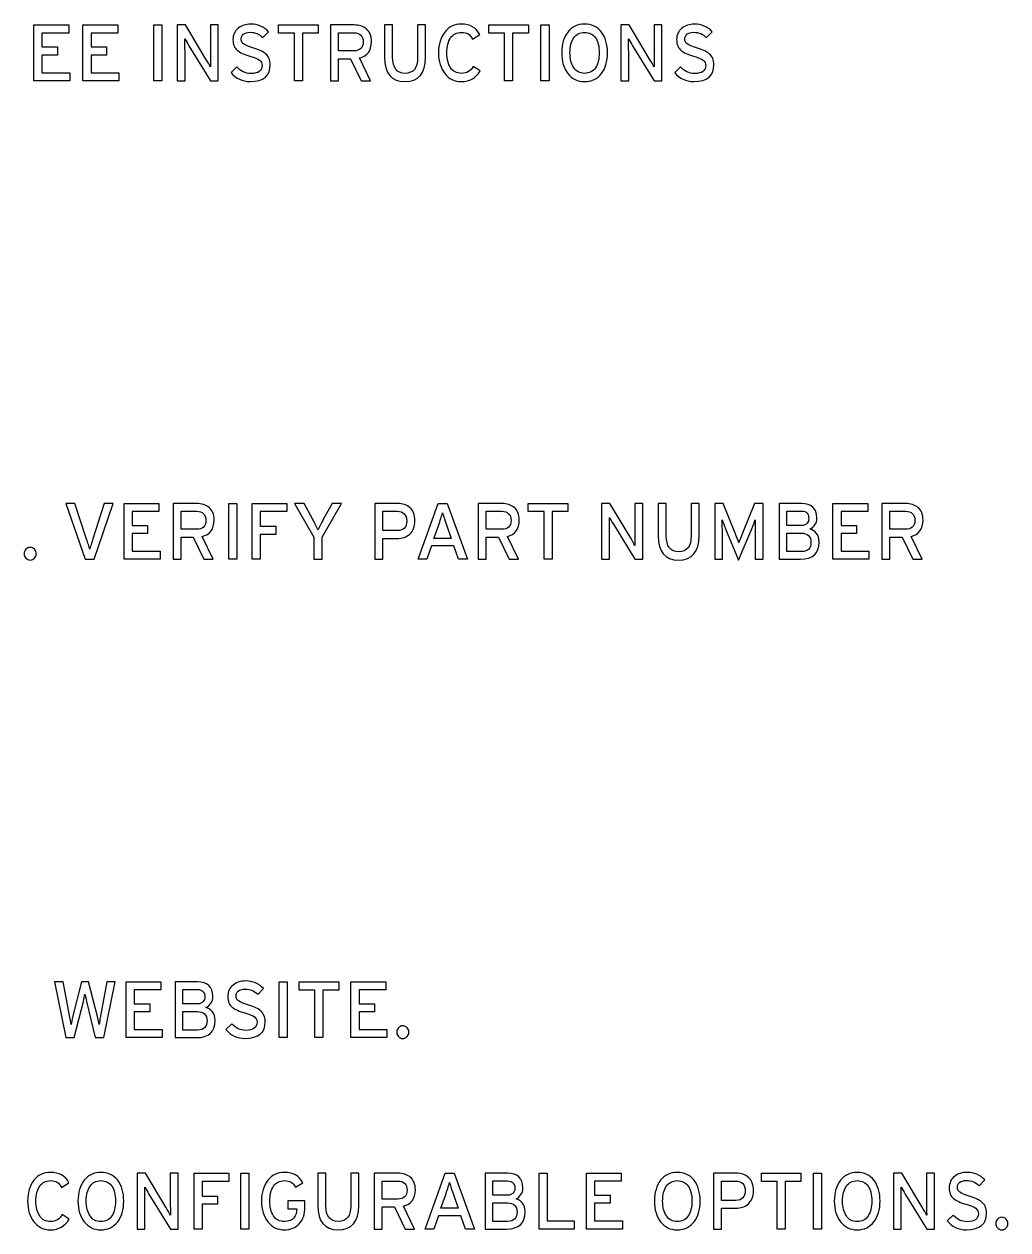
# Model space of a CAD drawing. Extents: x 0.9 to 53.1, y 0.9 to 35.1.
# Drawn here: x 15.91 to 20.54, y 23.73 to 29.4 of the extents above; entities that cross this region are included whole.
import ezdxf

# ---------------------------------------------------------------- set-up
doc = ezdxf.new("R2010")
doc.units = 0
doc.header["$MEASUREMENT"] = 0
doc.layers.add('2.0_____DWG', color=7, linetype='CONTINUOUS')

# ---------------------------------------------------------------- blocks, each defined once
blk = doc.blocks.new('BLK52')
at = {"layer": '2.0_____DWG'}
for points in [[(15.2971, 6.0777), (15.2971, 6.3402), (15.4609, 6.3402), (15.4609, 6.3022), (15.3351, 6.3022), (15.3351, 6.2368), (15.4082, 6.2368), (15.4082, 6.1988), (15.3351, 6.1988), (15.3351, 6.1157), (15.4663, 6.1157), (15.4663, 6.0777)], [(15.5277, 6.0777), (15.5277, 6.3402), (15.6915, 6.3402), (15.6915, 6.3022), (15.5657, 6.3022), (15.5657, 6.2368), (15.6387, 6.2368), (15.6387, 6.1988), (15.5657, 6.1988), (15.5657, 6.1157), (15.6969, 6.1157), (15.6969, 6.0777)], [(15.861, 6.0777), (15.861, 6.3402), (15.8991, 6.3402), (15.8991, 6.0777)], [(16.5599, 6.3015), (16.5599, 6.0777), (16.5219, 6.0777), (16.5219, 6.3015), (16.4478, 6.3015), (16.4478, 6.3402), (16.6341, 6.3402), (16.6341, 6.3015)], [(17.5481, 6.3015), (17.5481, 6.0777), (17.5101, 6.0777), (17.5101, 6.3015), (17.436, 6.3015), (17.436, 6.3402), (17.6224, 6.3402), (17.6224, 6.3015)], [(17.6814, 6.0777), (17.6814, 6.3402), (17.7195, 6.3402), (17.7195, 6.0777)], [(15.721, 3.8276), (15.721, 4.09), (15.8847, 4.09), (15.8847, 4.0521), (15.7589, 4.0521), (15.7589, 3.9866), (15.832, 3.9866), (15.832, 3.9486), (15.7589, 3.9486), (15.7589, 3.8656), (15.8902, 3.8656), (15.8902, 3.8276)], [(16.2133, 3.8276), (16.2133, 4.09), (16.2515, 4.09), (16.2515, 3.8276)], [(16.361, 4.0514), (16.361, 3.9825), (16.4341, 3.9825), (16.4341, 3.9442), (16.361, 3.9442), (16.361, 3.8276), (16.323, 3.8276), (16.323, 4.09), (16.4868, 4.09), (16.4868, 4.0514)], [(17.2936, 3.8276), (17.2716, 3.89), (17.1665, 3.89), (17.1448, 3.8276), (17.1039, 3.8276), (17.1984, 4.09), (17.2401, 4.09), (17.3357, 3.8276)], [(17.7341, 4.0514), (17.7341, 3.8276), (17.6961, 3.8276), (17.6961, 4.0514), (17.622, 4.0514), (17.622, 4.09), (17.8084, 4.09), (17.8084, 4.0514)], [(19.0548, 3.8276), (19.0548, 4.09), (19.2186, 4.09), (19.2186, 4.0521), (19.0928, 4.0521), (19.0928, 3.9866), (19.1659, 3.9866), (19.1659, 3.9486), (19.0928, 3.9486), (19.0928, 3.8656), (19.224, 3.8656), (19.224, 3.8276)], [(15.731, 1.5778), (15.731, 1.8402), (15.8947, 1.8402), (15.8947, 1.8022), (15.7689, 1.8022), (15.7689, 1.7368), (15.842, 1.7368), (15.842, 1.6988), (15.7689, 1.6988), (15.7689, 1.6157), (15.9002, 1.6157), (15.9002, 1.5778)], [(16.4507, 1.5778), (16.4507, 1.8402), (16.4888, 1.8402), (16.4888, 1.5778)], [(16.6565, 1.8016), (16.6565, 1.5778), (16.6185, 1.5778), (16.6185, 1.8016), (16.5444, 1.8016), (16.5444, 1.8402), (16.7308, 1.8402), (16.7308, 1.8016)], [(16.7881, 1.5778), (16.7881, 1.8402), (16.9518, 1.8402), (16.9518, 1.8022), (16.826, 1.8022), (16.826, 1.7368), (16.8991, 1.7368), (16.8991, 1.6988), (16.826, 1.6988), (16.826, 1.6157), (16.9573, 1.6157), (16.9573, 1.5778)], [(16.088, 0.9016), (16.088, 0.8328), (16.1611, 0.8328), (16.1611, 0.7945), (16.088, 0.7945), (16.088, 0.6778), (16.05, 0.6778), (16.05, 0.9403), (16.2138, 0.9403), (16.2138, 0.9016)], [(16.2698, 0.6778), (16.2698, 0.9403), (16.3079, 0.9403), (16.3079, 0.6778)], [(17.3264, 0.6778), (17.3043, 0.7402), (17.1992, 0.7402), (17.1775, 0.6778), (17.1366, 0.6778), (17.2311, 0.9403), (17.2728, 0.9403), (17.3684, 0.6778)], [(17.6724, 0.6778), (17.6724, 0.9403), (17.7104, 0.9403), (17.7104, 0.7161), (17.8372, 0.7161), (17.8372, 0.6778)], [(17.8953, 0.6778), (17.8953, 0.9403), (18.0591, 0.9403), (18.0591, 0.9023), (17.9333, 0.9023), (17.9333, 0.8369), (18.0064, 0.8369), (18.0064, 0.7989), (17.9333, 0.7989), (17.9333, 0.7158), (18.0645, 0.7158), (18.0645, 0.6778)], [(18.83, 0.9016), (18.83, 0.6778), (18.792, 0.6778), (18.792, 0.9016), (18.718, 0.9016), (18.718, 0.9403), (18.9043, 0.9403), (18.9043, 0.9016)], [(18.9633, 0.6778), (18.9633, 0.9403), (19.0014, 0.9403), (19.0014, 0.6778)]]:
    blk.add_lwpolyline(points, close=True, dxfattribs=at)
for points, knots in [([(16.1275, 6.0777), (16.1275, 6.0777), (16.0261, 6.2422), (16.0261, 6.2422), (16.0188, 6.2544), (16.0126, 6.2653), (16.0071, 6.2744), (16.0071, 6.2568), (16.0073, 6.2364), (16.0077, 6.2137), (16.0077, 6.2137), (16.0077, 6.0777), (16.0077, 6.0777), (16.0077, 6.0777), (15.9707, 6.0777), (15.9707, 6.0777), (15.9707, 6.0777), (15.9707, 6.3402), (15.9707, 6.3402), (15.9707, 6.3402), (16.0095, 6.3402), (16.0095, 6.3402), (16.0095, 6.3402), (16.106, 6.1801), (16.106, 6.1801), (16.1146, 6.1656), (16.1216, 6.153), (16.1272, 6.1428), (16.127, 6.1612), (16.1268, 6.1818), (16.1268, 6.2046), (16.1268, 6.2046), (16.1268, 6.3402), (16.1268, 6.3402), (16.1268, 6.3402), (16.1638, 6.3402), (16.1638, 6.3402), (16.1638, 6.3402), (16.1638, 6.0777), (16.1638, 6.0777), (16.1638, 6.0777), (16.1275, 6.0777), (16.1275, 6.0777)], [0, 0, 0, 0, 1, 1, 1, 2, 2, 2, 3, 3, 3, 4, 4, 4, 5, 5, 5, 6, 6, 6, 7, 7, 7, 8, 8, 8, 9, 9, 9, 10, 10, 10, 11, 11, 11, 12, 12, 12, 13, 13, 13, 14, 14, 14, 14]), ([(16.4086, 6.153), (16.4091, 6.1015), (16.3778, 6.075), (16.3144, 6.0737), (16.2766, 6.0744), (16.2464, 6.0886), (16.224, 6.1161), (16.224, 6.1161), (16.2513, 6.1432), (16.2513, 6.1432), (16.2699, 6.1225), (16.292, 6.1123), (16.3174, 6.112), (16.3527, 6.112), (16.3701, 6.1249), (16.3701, 6.1503), (16.3701, 6.1601), (16.3661, 6.1686), (16.3578, 6.1751), (16.3489, 6.1815), (16.334, 6.1879), (16.3127, 6.1941), (16.286, 6.2012), (16.2662, 6.2107), (16.2532, 6.2215), (16.2398, 6.232), (16.2331, 6.2486), (16.2331, 6.2714), (16.2335, 6.2941), (16.2416, 6.3121), (16.2579, 6.3253), (16.2733, 6.3378), (16.2932, 6.3443), (16.3171, 6.3443), (16.3506, 6.3443), (16.3784, 6.3321), (16.4003, 6.3087), (16.4003, 6.3087), (16.3734, 6.2809), (16.3734, 6.2809), (16.3581, 6.2975), (16.3383, 6.3059), (16.314, 6.3059), (16.2993, 6.3056), (16.2884, 6.3026), (16.2818, 6.2965), (16.275, 6.2904), (16.2716, 6.2826), (16.2716, 6.2734), (16.2716, 6.2686), (16.2725, 6.2649), (16.2742, 6.2615), (16.2757, 6.2578), (16.2788, 6.2544), (16.2832, 6.251), (16.2911, 6.2449), (16.3059, 6.2388), (16.3271, 6.2324), (16.3525, 6.2249), (16.3725, 6.2158), (16.3868, 6.2046), (16.401, 6.193), (16.4083, 6.1761), (16.4086, 6.153)], [0, 0, 0, 0, 1, 1, 1, 2, 2, 2, 3, 3, 3, 4, 4, 4, 5, 5, 5, 6, 6, 6, 7, 7, 7, 8, 8, 8, 9, 9, 9, 10, 10, 10, 11, 11, 11, 12, 12, 12, 13, 13, 13, 14, 14, 14, 15, 15, 15, 16, 16, 16, 17, 17, 17, 18, 18, 18, 19, 19, 19, 20, 20, 20, 21, 21, 21, 21]), ([(16.8845, 6.2615), (16.8839, 6.2198), (16.8652, 6.1941), (16.8286, 6.1849), (16.8286, 6.1849), (16.8805, 6.0777), (16.8805, 6.0777), (16.8805, 6.0777), (16.8364, 6.0777), (16.8364, 6.0777), (16.8364, 6.0777), (16.786, 6.1815), (16.786, 6.1815), (16.786, 6.1815), (16.7287, 6.1815), (16.7287, 6.1815), (16.7287, 6.1815), (16.7287, 6.0777), (16.7287, 6.0777), (16.7287, 6.0777), (16.6914, 6.0777), (16.6914, 6.0777), (16.6914, 6.0777), (16.6914, 6.3402), (16.6914, 6.3402), (16.6914, 6.3402), (16.8028, 6.3402), (16.8028, 6.3402), (16.8259, 6.3402), (16.845, 6.3338), (16.8606, 6.3215), (16.8762, 6.3087), (16.8842, 6.2887), (16.8845, 6.2615)], [0, 0, 0, 0, 1, 1, 1, 2, 2, 2, 3, 3, 3, 4, 4, 4, 5, 5, 5, 6, 6, 6, 7, 7, 7, 8, 8, 8, 9, 9, 9, 10, 10, 10, 11, 11, 11, 11]), ([(16.846, 6.2605), (16.8459, 6.2748), (16.842, 6.2853), (16.8343, 6.292), (16.8267, 6.2995), (16.8162, 6.3032), (16.8028, 6.3032), (16.8028, 6.3032), (16.7287, 6.3032), (16.7287, 6.3032), (16.7287, 6.3032), (16.7287, 6.2185), (16.7287, 6.2185), (16.7287, 6.2185), (16.8028, 6.2185), (16.8028, 6.2185), (16.8159, 6.2185), (16.8264, 6.2219), (16.834, 6.229), (16.8418, 6.2358), (16.8459, 6.2463), (16.846, 6.2605)], [0, 0, 0, 0, 1, 1, 1, 2, 2, 2, 3, 3, 3, 4, 4, 4, 5, 5, 5, 6, 6, 6, 7, 7, 7, 7]), ([(17.1392, 6.1873), (17.1385, 6.1123), (17.1061, 6.0744), (17.0415, 6.0737), (16.9781, 6.0747), (16.9462, 6.1127), (16.9461, 6.1879), (16.9461, 6.1879), (16.9461, 6.3402), (16.9461, 6.3402), (16.9461, 6.3402), (16.984, 6.3402), (16.984, 6.3402), (16.984, 6.3402), (16.984, 6.189), (16.984, 6.189), (16.984, 6.1384), (17.0035, 6.113), (17.0422, 6.1127), (17.0817, 6.113), (17.1014, 6.1378), (17.1012, 6.1863), (17.1012, 6.1863), (17.1012, 6.3402), (17.1012, 6.3402), (17.1012, 6.3402), (17.1392, 6.3402), (17.1392, 6.3402), (17.1392, 6.3402), (17.1392, 6.1873), (17.1392, 6.1873)], [0, 0, 0, 0, 1, 1, 1, 2, 2, 2, 3, 3, 3, 4, 4, 4, 5, 5, 5, 6, 6, 6, 7, 7, 7, 8, 8, 8, 9, 9, 9, 10, 10, 10, 10]), ([(17.395, 6.1239), (17.3762, 6.091), (17.347, 6.074), (17.3075, 6.0737), (17.2743, 6.074), (17.2482, 6.0869), (17.2294, 6.1117), (17.21, 6.1361), (17.2002, 6.1686), (17.1999, 6.209), (17.2002, 6.2497), (17.21, 6.2822), (17.2294, 6.307), (17.2482, 6.3314), (17.2741, 6.3439), (17.3075, 6.3443), (17.3484, 6.3443), (17.3772, 6.3277), (17.3938, 6.2954), (17.3938, 6.2954), (17.3601, 6.2737), (17.3601, 6.2737), (17.3538, 6.2842), (17.3469, 6.2924), (17.3391, 6.2978), (17.3308, 6.3026), (17.3203, 6.3053), (17.3074, 6.3053), (17.2852, 6.3049), (17.2684, 6.2965), (17.2568, 6.2798), (17.245, 6.2625), (17.239, 6.2391), (17.239, 6.209), (17.239, 6.1795), (17.245, 6.1561), (17.2568, 6.1391), (17.2684, 6.1215), (17.2852, 6.1127), (17.3074, 6.1127), (17.3328, 6.1127), (17.3514, 6.1235), (17.3633, 6.1456), (17.3633, 6.1456), (17.395, 6.1239), (17.395, 6.1239)], [0, 0, 0, 0, 1, 1, 1, 2, 2, 2, 3, 3, 3, 4, 4, 4, 5, 5, 5, 6, 6, 6, 7, 7, 7, 8, 8, 8, 9, 9, 9, 10, 10, 10, 11, 11, 11, 12, 12, 12, 13, 13, 13, 14, 14, 14, 15, 15, 15, 15]), ([(17.9944, 6.209), (17.9942, 6.1686), (17.9845, 6.1361), (17.9657, 6.1117), (17.9464, 6.0869), (17.9201, 6.074), (17.8865, 6.0737), (17.8533, 6.074), (17.8274, 6.0869), (17.8085, 6.1117), (17.7892, 6.1361), (17.7794, 6.1686), (17.779, 6.209), (17.7794, 6.2497), (17.7892, 6.2822), (17.8085, 6.307), (17.8274, 6.3314), (17.8533, 6.3439), (17.8865, 6.3443), (17.9201, 6.3439), (17.9464, 6.3314), (17.9657, 6.307), (17.9845, 6.2822), (17.9942, 6.2497), (17.9944, 6.209)], [0, 0, 0, 0, 1, 1, 1, 2, 2, 2, 3, 3, 3, 4, 4, 4, 5, 5, 5, 6, 6, 6, 7, 7, 7, 8, 8, 8, 8]), ([(17.9555, 6.209), (17.9555, 6.2391), (17.9498, 6.2625), (17.9382, 6.2798), (17.9265, 6.2965), (17.9092, 6.3049), (17.8865, 6.3053), (17.8643, 6.3049), (17.8474, 6.2965), (17.8357, 6.2798), (17.8238, 6.2625), (17.8179, 6.2391), (17.8179, 6.209), (17.8179, 6.1795), (17.8238, 6.1561), (17.8357, 6.1391), (17.8474, 6.1215), (17.8643, 6.1127), (17.8865, 6.1127), (17.9092, 6.1127), (17.9265, 6.1215), (17.9382, 6.1391), (17.9498, 6.1561), (17.9555, 6.1795), (17.9555, 6.209)], [0, 0, 0, 0, 1, 1, 1, 2, 2, 2, 3, 3, 3, 4, 4, 4, 5, 5, 5, 6, 6, 6, 7, 7, 7, 8, 8, 8, 8]), ([(18.2139, 6.0777), (18.2139, 6.0777), (18.1125, 6.2422), (18.1125, 6.2422), (18.1052, 6.2544), (18.099, 6.2653), (18.0935, 6.2744), (18.0935, 6.2568), (18.0937, 6.2364), (18.094, 6.2137), (18.094, 6.2137), (18.094, 6.0777), (18.094, 6.0777), (18.094, 6.0777), (18.0571, 6.0777), (18.0571, 6.0777), (18.0571, 6.0777), (18.0571, 6.3402), (18.0571, 6.3402), (18.0571, 6.3402), (18.0959, 6.3402), (18.0959, 6.3402), (18.0959, 6.3402), (18.1924, 6.1801), (18.1924, 6.1801), (18.201, 6.1656), (18.208, 6.153), (18.2136, 6.1428), (18.2134, 6.1612), (18.2132, 6.1818), (18.2132, 6.2046), (18.2132, 6.2046), (18.2132, 6.3402), (18.2132, 6.3402), (18.2132, 6.3402), (18.2502, 6.3402), (18.2502, 6.3402), (18.2502, 6.3402), (18.2502, 6.0777), (18.2502, 6.0777), (18.2502, 6.0777), (18.2139, 6.0777), (18.2139, 6.0777)], [0, 0, 0, 0, 1, 1, 1, 2, 2, 2, 3, 3, 3, 4, 4, 4, 5, 5, 5, 6, 6, 6, 7, 7, 7, 8, 8, 8, 9, 9, 9, 10, 10, 10, 11, 11, 11, 12, 12, 12, 13, 13, 13, 14, 14, 14, 14]), ([(18.495, 6.153), (18.4955, 6.1015), (18.4642, 6.075), (18.4007, 6.0737), (18.3629, 6.0744), (18.3328, 6.0886), (18.3104, 6.1161), (18.3104, 6.1161), (18.3377, 6.1432), (18.3377, 6.1432), (18.3563, 6.1225), (18.3784, 6.1123), (18.4038, 6.112), (18.4391, 6.112), (18.4565, 6.1249), (18.4565, 6.1503), (18.4565, 6.1601), (18.4525, 6.1686), (18.4441, 6.1751), (18.4353, 6.1815), (18.4204, 6.1879), (18.399, 6.1941), (18.3724, 6.2012), (18.3526, 6.2107), (18.3395, 6.2215), (18.3261, 6.232), (18.3195, 6.2486), (18.3195, 6.2714), (18.3199, 6.2941), (18.328, 6.3121), (18.3443, 6.3253), (18.3597, 6.3378), (18.3796, 6.3443), (18.4035, 6.3443), (18.437, 6.3443), (18.4648, 6.3321), (18.4867, 6.3087), (18.4867, 6.3087), (18.4597, 6.2809), (18.4597, 6.2809), (18.4445, 6.2975), (18.4246, 6.3059), (18.4004, 6.3059), (18.3857, 6.3056), (18.3748, 6.3026), (18.3682, 6.2965), (18.3614, 6.2904), (18.358, 6.2826), (18.358, 6.2734), (18.358, 6.2686), (18.3589, 6.2649), (18.3606, 6.2615), (18.3621, 6.2578), (18.3651, 6.2544), (18.3695, 6.251), (18.3775, 6.2449), (18.3923, 6.2388), (18.4135, 6.2324), (18.4389, 6.2249), (18.4589, 6.2158), (18.4731, 6.2046), (18.4874, 6.193), (18.4947, 6.1761), (18.495, 6.153)], [0, 0, 0, 0, 1, 1, 1, 2, 2, 2, 3, 3, 3, 4, 4, 4, 5, 5, 5, 6, 6, 6, 7, 7, 7, 8, 8, 8, 9, 9, 9, 10, 10, 10, 11, 11, 11, 12, 12, 12, 13, 13, 13, 14, 14, 14, 15, 15, 15, 16, 16, 16, 17, 17, 17, 18, 18, 18, 19, 19, 19, 20, 20, 20, 21, 21, 21, 21]), ([(15.5802, 3.8276), (15.5802, 3.8276), (15.5387, 3.8276), (15.5387, 3.8276), (15.5387, 3.8276), (15.4475, 4.09), (15.4475, 4.09), (15.4475, 4.09), (15.4902, 4.09), (15.4902, 4.09), (15.4902, 4.09), (15.545, 3.9225), (15.545, 3.9225), (15.5477, 3.9147), (15.5506, 3.9062), (15.5536, 3.8968), (15.5563, 3.8873), (15.5584, 3.8798), (15.5597, 3.8747), (15.5609, 3.8798), (15.5631, 3.8873), (15.5663, 3.8968), (15.5691, 3.9062), (15.5718, 3.9151), (15.5741, 3.9232), (15.5741, 3.9232), (15.6282, 4.09), (15.6282, 4.09), (15.6282, 4.09), (15.6703, 4.09), (15.6703, 4.09), (15.6703, 4.09), (15.5802, 3.8276), (15.5802, 3.8276)], [0, 0, 0, 0, 1, 1, 1, 2, 2, 2, 3, 3, 3, 4, 4, 4, 5, 5, 5, 6, 6, 6, 7, 7, 7, 8, 8, 8, 9, 9, 9, 10, 10, 10, 11, 11, 11, 11]), ([(16.1446, 4.0114), (16.144, 3.9697), (16.1253, 3.9439), (16.0887, 3.9347), (16.0887, 3.9347), (16.1406, 3.8276), (16.1406, 3.8276), (16.1406, 3.8276), (16.0965, 3.8276), (16.0965, 3.8276), (16.0965, 3.8276), (16.0461, 3.9313), (16.0461, 3.9313), (16.0461, 3.9313), (15.9888, 3.9313), (15.9888, 3.9313), (15.9888, 3.9313), (15.9888, 3.8276), (15.9888, 3.8276), (15.9888, 3.8276), (15.9515, 3.8276), (15.9515, 3.8276), (15.9515, 3.8276), (15.9515, 4.09), (15.9515, 4.09), (15.9515, 4.09), (16.0629, 4.09), (16.0629, 4.09), (16.086, 4.09), (16.1051, 4.0836), (16.1207, 4.0714), (16.1363, 4.0585), (16.1443, 4.0385), (16.1446, 4.0114)], [0, 0, 0, 0, 1, 1, 1, 2, 2, 2, 3, 3, 3, 4, 4, 4, 5, 5, 5, 6, 6, 6, 7, 7, 7, 8, 8, 8, 9, 9, 9, 10, 10, 10, 11, 11, 11, 11]), ([(16.6523, 3.9313), (16.6523, 3.9313), (16.6523, 3.8276), (16.6523, 3.8276), (16.6523, 3.8276), (16.6141, 3.8276), (16.6141, 3.8276), (16.6141, 3.8276), (16.6141, 3.9313), (16.6141, 3.9313), (16.6141, 3.9313), (16.5231, 4.09), (16.5231, 4.09), (16.5231, 4.09), (16.5677, 4.09), (16.5677, 4.09), (16.5677, 4.09), (16.6073, 4.0175), (16.6073, 4.0175), (16.6182, 3.9971), (16.6268, 3.9798), (16.6334, 3.9656), (16.6397, 3.9792), (16.6485, 3.9964), (16.6595, 4.0171), (16.6595, 4.0171), (16.6994, 4.09), (16.6994, 4.09), (16.6994, 4.09), (16.7435, 4.09), (16.7435, 4.09), (16.7435, 4.09), (16.6523, 3.9313), (16.6523, 3.9313)], [0, 0, 0, 0, 1, 1, 1, 2, 2, 2, 3, 3, 3, 4, 4, 4, 5, 5, 5, 6, 6, 6, 7, 7, 7, 8, 8, 8, 9, 9, 9, 10, 10, 10, 11, 11, 11, 11]), ([(17.089, 4.008), (17.0887, 3.9808), (17.0809, 3.9605), (17.0653, 3.9463), (17.0502, 3.9324), (17.0298, 3.9252), (17.0047, 3.9252), (17.0047, 3.9252), (16.9383, 3.9252), (16.9383, 3.9252), (16.9383, 3.9252), (16.9383, 3.8276), (16.9383, 3.8276), (16.9383, 3.8276), (16.901, 3.8276), (16.901, 3.8276), (16.901, 3.8276), (16.901, 4.09), (16.901, 4.09), (16.901, 4.09), (17.0073, 4.09), (17.0073, 4.09), (17.0312, 4.09), (17.0507, 4.0833), (17.0658, 4.0697), (17.0809, 4.0561), (17.0887, 4.0354), (17.089, 4.008)], [0, 0, 0, 0, 1, 1, 1, 2, 2, 2, 3, 3, 3, 4, 4, 4, 5, 5, 5, 6, 6, 6, 7, 7, 7, 8, 8, 8, 9, 9, 9, 9]), ([(17.5797, 4.0114), (17.579, 3.9697), (17.5603, 3.9439), (17.5237, 3.9347), (17.5237, 3.9347), (17.5756, 3.8276), (17.5756, 3.8276), (17.5756, 3.8276), (17.5315, 3.8276), (17.5315, 3.8276), (17.5315, 3.8276), (17.4811, 3.9313), (17.4811, 3.9313), (17.4811, 3.9313), (17.4238, 3.9313), (17.4238, 3.9313), (17.4238, 3.9313), (17.4238, 3.8276), (17.4238, 3.8276), (17.4238, 3.8276), (17.3865, 3.8276), (17.3865, 3.8276), (17.3865, 3.8276), (17.3865, 4.09), (17.3865, 4.09), (17.3865, 4.09), (17.4979, 4.09), (17.4979, 4.09), (17.521, 4.09), (17.5401, 4.0836), (17.5557, 4.0714), (17.5713, 4.0585), (17.5793, 4.0385), (17.5797, 4.0114)], [0, 0, 0, 0, 1, 1, 1, 2, 2, 2, 3, 3, 3, 4, 4, 4, 5, 5, 5, 6, 6, 6, 7, 7, 7, 8, 8, 8, 9, 9, 9, 10, 10, 10, 11, 11, 11, 11]), ([(18.1237, 3.8276), (18.1237, 3.8276), (18.0223, 3.992), (18.0223, 3.992), (18.015, 4.0042), (18.0088, 4.0151), (18.0033, 4.0243), (18.0033, 4.0066), (18.0035, 3.9863), (18.0038, 3.9636), (18.0038, 3.9636), (18.0038, 3.8276), (18.0038, 3.8276), (18.0038, 3.8276), (17.9669, 3.8276), (17.9669, 3.8276), (17.9669, 3.8276), (17.9669, 4.09), (17.9669, 4.09), (17.9669, 4.09), (18.0057, 4.09), (18.0057, 4.09), (18.0057, 4.09), (18.1022, 3.93), (18.1022, 3.93), (18.1108, 3.9154), (18.1178, 3.9029), (18.1234, 3.8927), (18.1232, 3.911), (18.123, 3.9317), (18.123, 3.9544), (18.123, 3.9544), (18.123, 4.09), (18.123, 4.09), (18.123, 4.09), (18.16, 4.09), (18.16, 4.09), (18.16, 4.09), (18.16, 3.8276), (18.16, 3.8276), (18.16, 3.8276), (18.1237, 3.8276), (18.1237, 3.8276)], [0, 0, 0, 0, 1, 1, 1, 2, 2, 2, 3, 3, 3, 4, 4, 4, 5, 5, 5, 6, 6, 6, 7, 7, 7, 8, 8, 8, 9, 9, 9, 10, 10, 10, 11, 11, 11, 12, 12, 12, 13, 13, 13, 14, 14, 14, 14]), ([(18.4258, 3.9371), (18.4252, 3.8622), (18.3928, 3.8242), (18.3282, 3.8235), (18.2648, 3.8245), (18.2329, 3.8625), (18.2327, 3.9378), (18.2327, 3.9378), (18.2327, 4.09), (18.2327, 4.09), (18.2327, 4.09), (18.2707, 4.09), (18.2707, 4.09), (18.2707, 4.09), (18.2707, 3.9388), (18.2707, 3.9388), (18.2707, 3.8883), (18.2902, 3.8628), (18.3289, 3.8625), (18.3684, 3.8628), (18.388, 3.8876), (18.3879, 3.9361), (18.3879, 3.9361), (18.3879, 4.09), (18.3879, 4.09), (18.3879, 4.09), (18.4258, 4.09), (18.4258, 4.09), (18.4258, 4.09), (18.4258, 3.9371), (18.4258, 3.9371)], [0, 0, 0, 0, 1, 1, 1, 2, 2, 2, 3, 3, 3, 4, 4, 4, 5, 5, 5, 6, 6, 6, 7, 7, 7, 8, 8, 8, 9, 9, 9, 10, 10, 10, 10]), ([(18.6885, 3.8276), (18.6885, 3.8276), (18.6885, 3.9663), (18.6885, 3.9663), (18.6885, 3.9856), (18.6888, 4.0012), (18.6893, 4.0124), (18.6854, 4.0025), (18.68, 3.9886), (18.6729, 3.971), (18.6729, 3.971), (18.6111, 3.8235), (18.6111, 3.8235), (18.6111, 3.8235), (18.5501, 3.971), (18.5501, 3.971), (18.5432, 3.9886), (18.5377, 4.0025), (18.5338, 4.0124), (18.5343, 4.0012), (18.5345, 3.9856), (18.5345, 3.9663), (18.5345, 3.9663), (18.5345, 3.8276), (18.5345, 3.8276), (18.5345, 3.8276), (18.4987, 3.8276), (18.4987, 3.8276), (18.4987, 3.8276), (18.4987, 4.09), (18.4987, 4.09), (18.4987, 4.09), (18.5381, 4.09), (18.5381, 4.09), (18.5381, 4.09), (18.5949, 3.95), (18.5949, 3.95), (18.6022, 3.933), (18.6079, 3.9181), (18.6123, 3.9052), (18.6166, 3.9178), (18.6223, 3.9327), (18.6295, 3.95), (18.6295, 3.95), (18.6852, 4.09), (18.6852, 4.09), (18.6852, 4.09), (18.7259, 4.09), (18.7259, 4.09), (18.7259, 4.09), (18.7259, 3.8276), (18.7259, 3.8276), (18.7259, 3.8276), (18.6885, 3.8276), (18.6885, 3.8276)], [0, 0, 0, 0, 1, 1, 1, 2, 2, 2, 3, 3, 3, 4, 4, 4, 5, 5, 5, 6, 6, 6, 7, 7, 7, 8, 8, 8, 9, 9, 9, 10, 10, 10, 11, 11, 11, 12, 12, 12, 13, 13, 13, 14, 14, 14, 15, 15, 15, 16, 16, 16, 17, 17, 17, 18, 18, 18, 18]), ([(18.9896, 3.9079), (18.9889, 3.8544), (18.9599, 3.8276), (18.9026, 3.8276), (18.9026, 3.8276), (18.8017, 3.8276), (18.8017, 3.8276), (18.8017, 3.8276), (18.8017, 4.09), (18.8017, 4.09), (18.8017, 4.09), (18.9061, 4.09), (18.9061, 4.09), (18.9536, 4.0897), (18.9779, 4.067), (18.9791, 4.0219), (18.9791, 4.0087), (18.976, 3.9978), (18.9701, 3.9893), (18.9641, 3.9805), (18.9563, 3.9741), (18.9467, 3.9693), (18.9573, 3.9669), (18.9672, 3.9605), (18.976, 3.9507), (18.9848, 3.9405), (18.9892, 3.9263), (18.9896, 3.9079)], [0, 0, 0, 0, 1, 1, 1, 2, 2, 2, 3, 3, 3, 4, 4, 4, 5, 5, 5, 6, 6, 6, 7, 7, 7, 8, 8, 8, 9, 9, 9, 9]), ([(19.4784, 4.0114), (19.4777, 3.9697), (19.459, 3.9439), (19.4224, 3.9347), (19.4224, 3.9347), (19.4743, 3.8276), (19.4743, 3.8276), (19.4743, 3.8276), (19.4302, 3.8276), (19.4302, 3.8276), (19.4302, 3.8276), (19.3798, 3.9313), (19.3798, 3.9313), (19.3798, 3.9313), (19.3225, 3.9313), (19.3225, 3.9313), (19.3225, 3.9313), (19.3225, 3.8276), (19.3225, 3.8276), (19.3225, 3.8276), (19.2852, 3.8276), (19.2852, 3.8276), (19.2852, 3.8276), (19.2852, 4.09), (19.2852, 4.09), (19.2852, 4.09), (19.3966, 4.09), (19.3966, 4.09), (19.4197, 4.09), (19.4388, 4.0836), (19.4544, 4.0714), (19.47, 4.0585), (19.478, 4.0385), (19.4784, 4.0114)], [0, 0, 0, 0, 1, 1, 1, 2, 2, 2, 3, 3, 3, 4, 4, 4, 5, 5, 5, 6, 6, 6, 7, 7, 7, 8, 8, 8, 9, 9, 9, 10, 10, 10, 11, 11, 11, 11]), ([(16.1062, 4.0103), (16.106, 4.0246), (16.1021, 4.0351), (16.0945, 4.0419), (16.0868, 4.0493), (16.0763, 4.0531), (16.0629, 4.0531), (16.0629, 4.0531), (15.9888, 4.0531), (15.9888, 4.0531), (15.9888, 4.0531), (15.9888, 3.9683), (15.9888, 3.9683), (15.9888, 3.9683), (16.0629, 3.9683), (16.0629, 3.9683), (16.076, 3.9683), (16.0865, 3.9717), (16.0941, 3.9788), (16.1019, 3.9856), (16.106, 3.9961), (16.1062, 4.0103)], [0, 0, 0, 0, 1, 1, 1, 2, 2, 2, 3, 3, 3, 4, 4, 4, 5, 5, 5, 6, 6, 6, 7, 7, 7, 7]), ([(17.0502, 4.008), (17.0495, 4.0378), (17.0349, 4.0527), (17.0064, 4.0531), (17.0064, 4.0531), (16.9383, 4.0531), (16.9383, 4.0531), (16.9383, 4.0531), (16.9383, 3.9622), (16.9383, 3.9622), (16.9383, 3.9622), (17.0064, 3.9622), (17.0064, 3.9622), (17.0356, 3.9629), (17.0502, 3.9781), (17.0502, 4.008)], [0, 0, 0, 0, 1, 1, 1, 2, 2, 2, 3, 3, 3, 4, 4, 4, 5, 5, 5, 5]), ([(17.2384, 3.9853), (17.2302, 4.0093), (17.2236, 4.0297), (17.2187, 4.046), (17.2141, 4.03), (17.2077, 4.0097), (17.1994, 3.9849), (17.1994, 3.9849), (17.1785, 3.9249), (17.1785, 3.9249), (17.1785, 3.9249), (17.2596, 3.9249), (17.2596, 3.9249), (17.2596, 3.9249), (17.2384, 3.9853), (17.2384, 3.9853)], [0, 0, 0, 0, 1, 1, 1, 2, 2, 2, 3, 3, 3, 4, 4, 4, 5, 5, 5, 5]), ([(17.5412, 4.0103), (17.541, 4.0246), (17.5371, 4.0351), (17.5295, 4.0419), (17.5218, 4.0493), (17.5113, 4.0531), (17.4979, 4.0531), (17.4979, 4.0531), (17.4238, 4.0531), (17.4238, 4.0531), (17.4238, 4.0531), (17.4238, 3.9683), (17.4238, 3.9683), (17.4238, 3.9683), (17.4979, 3.9683), (17.4979, 3.9683), (17.511, 3.9683), (17.5215, 3.9717), (17.5291, 3.9788), (17.5369, 3.9856), (17.541, 3.9961), (17.5412, 4.0103)], [0, 0, 0, 0, 1, 1, 1, 2, 2, 2, 3, 3, 3, 4, 4, 4, 5, 5, 5, 6, 6, 6, 7, 7, 7, 7]), ([(18.9409, 4.0195), (18.9409, 4.0297), (18.9384, 4.0378), (18.9334, 4.0443), (18.9275, 4.0507), (18.9184, 4.0538), (18.9056, 4.0541), (18.9056, 4.0541), (18.8375, 4.0541), (18.8375, 4.0541), (18.8375, 4.0541), (18.8375, 3.9863), (18.8375, 3.9863), (18.8375, 3.9863), (18.9056, 3.9863), (18.9056, 3.9863), (18.9123, 3.9863), (18.9177, 3.9873), (18.9221, 3.9893), (18.9263, 3.9914), (18.9301, 3.9937), (18.9329, 3.9968), (18.9384, 4.0029), (18.9409, 4.0107), (18.9409, 4.0195)], [0, 0, 0, 0, 1, 1, 1, 2, 2, 2, 3, 3, 3, 4, 4, 4, 5, 5, 5, 6, 6, 6, 7, 7, 7, 8, 8, 8, 8]), ([(19.4399, 4.0103), (19.4397, 4.0246), (19.4358, 4.0351), (19.4282, 4.0419), (19.4205, 4.0493), (19.41, 4.0531), (19.3966, 4.0531), (19.3966, 4.0531), (19.3225, 4.0531), (19.3225, 4.0531), (19.3225, 4.0531), (19.3225, 3.9683), (19.3225, 3.9683), (19.3225, 3.9683), (19.3966, 3.9683), (19.3966, 3.9683), (19.4097, 3.9683), (19.4202, 3.9717), (19.4278, 3.9788), (19.4356, 3.9856), (19.4397, 3.9961), (19.4399, 4.0103)], [0, 0, 0, 0, 1, 1, 1, 2, 2, 2, 3, 3, 3, 4, 4, 4, 5, 5, 5, 6, 6, 6, 7, 7, 7, 7]), ([(18.9514, 3.9069), (18.9509, 3.9358), (18.936, 3.95), (18.9065, 3.9507), (18.9065, 3.9507), (18.8375, 3.9507), (18.8375, 3.9507), (18.8375, 3.9507), (18.8375, 3.8635), (18.8375, 3.8635), (18.8375, 3.8635), (18.9053, 3.8635), (18.9053, 3.8635), (18.9223, 3.8635), (18.9343, 3.8676), (18.9412, 3.8757), (18.948, 3.8835), (18.9514, 3.894), (18.9514, 3.9069)], [0, 0, 0, 0, 1, 1, 1, 2, 2, 2, 3, 3, 3, 4, 4, 4, 5, 5, 5, 6, 6, 6, 6]), ([(15.3081, 3.853), (15.3078, 3.8449), (15.3051, 3.8381), (15.2998, 3.8327), (15.2946, 3.8269), (15.2878, 3.8239), (15.2795, 3.8235), (15.2715, 3.8239), (15.2649, 3.8269), (15.2596, 3.8327), (15.2539, 3.8381), (15.251, 3.8449), (15.251, 3.853), (15.251, 3.8615), (15.2539, 3.8686), (15.2596, 3.8744), (15.2649, 3.8798), (15.2715, 3.8829), (15.2795, 3.8832), (15.2878, 3.8829), (15.2946, 3.8798), (15.2998, 3.8744), (15.3051, 3.8686), (15.3078, 3.8615), (15.3081, 3.853)], [0, 0, 0, 0, 1, 1, 1, 2, 2, 2, 3, 3, 3, 4, 4, 4, 5, 5, 5, 6, 6, 6, 7, 7, 7, 8, 8, 8, 8]), ([(15.6253, 1.5778), (15.6253, 1.5778), (15.5855, 1.5778), (15.5855, 1.5778), (15.5855, 1.5778), (15.5448, 1.7473), (15.5448, 1.7473), (15.5418, 1.7602), (15.5392, 1.7717), (15.5372, 1.7822), (15.5351, 1.7717), (15.5326, 1.7602), (15.5297, 1.7473), (15.5297, 1.7473), (15.4868, 1.5778), (15.4868, 1.5778), (15.4868, 1.5778), (15.4478, 1.5778), (15.4478, 1.5778), (15.4478, 1.5778), (15.3944, 1.8402), (15.3944, 1.8402), (15.3944, 1.8402), (15.4341, 1.8402), (15.4341, 1.8402), (15.4341, 1.8402), (15.4656, 1.6744), (15.4656, 1.6744), (15.4678, 1.6632), (15.4697, 1.6517), (15.4716, 1.6398), (15.4738, 1.6517), (15.4761, 1.6629), (15.4787, 1.6741), (15.4787, 1.6741), (15.5207, 1.8402), (15.5207, 1.8402), (15.5207, 1.8402), (15.5545, 1.8402), (15.5545, 1.8402), (15.5545, 1.8402), (15.597, 1.6703), (15.597, 1.6703), (15.5994, 1.6612), (15.6016, 1.651), (15.6035, 1.6398), (15.6058, 1.6517), (15.6075, 1.6622), (15.6089, 1.6707), (15.6089, 1.6707), (15.6406, 1.8402), (15.6406, 1.8402), (15.6406, 1.8402), (15.6789, 1.8402), (15.6789, 1.8402), (15.6789, 1.8402), (15.6253, 1.5778), (15.6253, 1.5778)], [0, 0, 0, 0, 1, 1, 1, 2, 2, 2, 3, 3, 3, 4, 4, 4, 5, 5, 5, 6, 6, 6, 7, 7, 7, 8, 8, 8, 9, 9, 9, 10, 10, 10, 11, 11, 11, 12, 12, 12, 13, 13, 13, 14, 14, 14, 15, 15, 15, 16, 16, 16, 17, 17, 17, 18, 18, 18, 19, 19, 19, 19]), ([(16.1492, 1.6581), (16.1485, 1.6045), (16.1196, 1.5778), (16.0622, 1.5778), (16.0622, 1.5778), (15.9614, 1.5778), (15.9614, 1.5778), (15.9614, 1.5778), (15.9614, 1.8402), (15.9614, 1.8402), (15.9614, 1.8402), (16.0658, 1.8402), (16.0658, 1.8402), (16.1133, 1.8399), (16.1375, 1.8172), (16.1387, 1.7721), (16.1387, 1.7588), (16.1357, 1.748), (16.1297, 1.7395), (16.1238, 1.7307), (16.116, 1.7242), (16.1063, 1.7195), (16.117, 1.7171), (16.1268, 1.7107), (16.1357, 1.7008), (16.1445, 1.6907), (16.1489, 1.6764), (16.1492, 1.6581)], [0, 0, 0, 0, 1, 1, 1, 2, 2, 2, 3, 3, 3, 4, 4, 4, 5, 5, 5, 6, 6, 6, 7, 7, 7, 8, 8, 8, 9, 9, 9, 9]), ([(16.3847, 1.653), (16.3852, 1.6015), (16.3539, 1.575), (16.2905, 1.5737), (16.2526, 1.5744), (16.2225, 1.5886), (16.2001, 1.6161), (16.2001, 1.6161), (16.2274, 1.6432), (16.2274, 1.6432), (16.246, 1.6225), (16.2681, 1.6123), (16.2935, 1.612), (16.3288, 1.612), (16.3462, 1.6249), (16.3462, 1.6503), (16.3462, 1.6602), (16.3422, 1.6686), (16.3339, 1.6751), (16.325, 1.6815), (16.3101, 1.688), (16.2888, 1.6941), (16.2621, 1.7012), (16.2423, 1.7107), (16.2292, 1.7215), (16.2159, 1.732), (16.2092, 1.7487), (16.2092, 1.7714), (16.2096, 1.7941), (16.2177, 1.8121), (16.234, 1.8253), (16.2494, 1.8378), (16.2693, 1.8443), (16.2932, 1.8443), (16.3267, 1.8443), (16.3545, 1.8321), (16.3764, 1.8087), (16.3764, 1.8087), (16.3495, 1.7809), (16.3495, 1.7809), (16.3342, 1.7975), (16.3144, 1.806), (16.2901, 1.806), (16.2754, 1.8056), (16.2645, 1.8026), (16.2579, 1.7965), (16.2511, 1.7904), (16.2477, 1.7826), (16.2477, 1.7734), (16.2477, 1.7687), (16.2486, 1.7649), (16.2503, 1.7615), (16.2518, 1.7578), (16.2548, 1.7544), (16.2593, 1.751), (16.2672, 1.7449), (16.282, 1.7388), (16.3032, 1.7324), (16.3286, 1.7249), (16.3486, 1.7158), (16.3628, 1.7046), (16.3771, 1.693), (16.3844, 1.6761), (16.3847, 1.653)], [0, 0, 0, 0, 1, 1, 1, 2, 2, 2, 3, 3, 3, 4, 4, 4, 5, 5, 5, 6, 6, 6, 7, 7, 7, 8, 8, 8, 9, 9, 9, 10, 10, 10, 11, 11, 11, 12, 12, 12, 13, 13, 13, 14, 14, 14, 15, 15, 15, 16, 16, 16, 17, 17, 17, 18, 18, 18, 19, 19, 19, 20, 20, 20, 21, 21, 21, 21]), ([(16.1006, 1.7697), (16.1006, 1.7799), (16.098, 1.788), (16.0931, 1.7944), (16.0872, 1.8009), (16.078, 1.8039), (16.0653, 1.8043), (16.0653, 1.8043), (15.9971, 1.8043), (15.9971, 1.8043), (15.9971, 1.8043), (15.9971, 1.7365), (15.9971, 1.7365), (15.9971, 1.7365), (16.0653, 1.7365), (16.0653, 1.7365), (16.0719, 1.7365), (16.0773, 1.7375), (16.0817, 1.7395), (16.086, 1.7415), (16.0897, 1.7439), (16.0926, 1.747), (16.098, 1.7531), (16.1006, 1.7609), (16.1006, 1.7697)], [0, 0, 0, 0, 1, 1, 1, 2, 2, 2, 3, 3, 3, 4, 4, 4, 5, 5, 5, 6, 6, 6, 7, 7, 7, 8, 8, 8, 8]), ([(16.1111, 1.6571), (16.1106, 1.6859), (16.0956, 1.7002), (16.0661, 1.7008), (16.0661, 1.7008), (15.9971, 1.7008), (15.9971, 1.7008), (15.9971, 1.7008), (15.9971, 1.6137), (15.9971, 1.6137), (15.9971, 1.6137), (16.065, 1.6137), (16.065, 1.6137), (16.0819, 1.6137), (16.094, 1.6178), (16.1009, 1.6259), (16.1077, 1.6337), (16.1111, 1.6442), (16.1111, 1.6571)], [0, 0, 0, 0, 1, 1, 1, 2, 2, 2, 3, 3, 3, 4, 4, 4, 5, 5, 5, 6, 6, 6, 6]), ([(17.0602, 1.6032), (17.0598, 1.5951), (17.0571, 1.5883), (17.0519, 1.5828), (17.0466, 1.5771), (17.0398, 1.574), (17.0315, 1.5737), (17.0236, 1.574), (17.0169, 1.5771), (17.0117, 1.5828), (17.0059, 1.5883), (17.003, 1.5951), (17.003, 1.6032), (17.003, 1.6117), (17.0059, 1.6188), (17.0117, 1.6246), (17.0169, 1.63), (17.0236, 1.633), (17.0315, 1.6334), (17.0398, 1.633), (17.0466, 1.63), (17.0519, 1.6246), (17.0571, 1.6188), (17.0598, 1.6117), (17.0602, 1.6032)], [0, 0, 0, 0, 1, 1, 1, 2, 2, 2, 3, 3, 3, 4, 4, 4, 5, 5, 5, 6, 6, 6, 7, 7, 7, 8, 8, 8, 8]), ([(15.4624, 0.7239), (15.4436, 0.6911), (15.4144, 0.6741), (15.3749, 0.6738), (15.3417, 0.6741), (15.3156, 0.687), (15.2968, 0.7117), (15.2774, 0.7362), (15.2676, 0.7687), (15.2673, 0.8091), (15.2676, 0.8497), (15.2774, 0.8823), (15.2968, 0.9071), (15.3156, 0.9315), (15.3415, 0.944), (15.3749, 0.9443), (15.4158, 0.9443), (15.4446, 0.9277), (15.4612, 0.8955), (15.4612, 0.8955), (15.4275, 0.8738), (15.4275, 0.8738), (15.4212, 0.8843), (15.4143, 0.8925), (15.4065, 0.8979), (15.3982, 0.9026), (15.3876, 0.9054), (15.3748, 0.9054), (15.3525, 0.905), (15.3358, 0.8965), (15.3242, 0.8799), (15.3124, 0.8626), (15.3064, 0.8392), (15.3064, 0.8091), (15.3064, 0.7796), (15.3124, 0.7562), (15.3242, 0.7392), (15.3358, 0.7216), (15.3525, 0.7128), (15.3748, 0.7128), (15.4002, 0.7128), (15.4188, 0.7236), (15.4307, 0.7456), (15.4307, 0.7456), (15.4624, 0.7239), (15.4624, 0.7239)], [0, 0, 0, 0, 1, 1, 1, 2, 2, 2, 3, 3, 3, 4, 4, 4, 5, 5, 5, 6, 6, 6, 7, 7, 7, 8, 8, 8, 9, 9, 9, 10, 10, 10, 11, 11, 11, 12, 12, 12, 13, 13, 13, 14, 14, 14, 15, 15, 15, 15]), ([(15.7196, 0.8091), (15.7194, 0.7687), (15.7098, 0.7362), (15.691, 0.7117), (15.6716, 0.687), (15.6453, 0.6741), (15.6118, 0.6738), (15.5785, 0.6741), (15.5526, 0.687), (15.5338, 0.7117), (15.5145, 0.7362), (15.5046, 0.7687), (15.5043, 0.8091), (15.5046, 0.8497), (15.5145, 0.8823), (15.5338, 0.9071), (15.5526, 0.9315), (15.5785, 0.944), (15.6118, 0.9443), (15.6453, 0.944), (15.6716, 0.9315), (15.691, 0.9071), (15.7098, 0.8823), (15.7194, 0.8497), (15.7196, 0.8091)], [0, 0, 0, 0, 1, 1, 1, 2, 2, 2, 3, 3, 3, 4, 4, 4, 5, 5, 5, 6, 6, 6, 7, 7, 7, 8, 8, 8, 8]), ([(15.9392, 0.6778), (15.9392, 0.6778), (15.8378, 0.8423), (15.8378, 0.8423), (15.8305, 0.8545), (15.8242, 0.8653), (15.8188, 0.8745), (15.8188, 0.8569), (15.819, 0.8365), (15.8193, 0.8138), (15.8193, 0.8138), (15.8193, 0.6778), (15.8193, 0.6778), (15.8193, 0.6778), (15.7823, 0.6778), (15.7823, 0.6778), (15.7823, 0.6778), (15.7823, 0.9403), (15.7823, 0.9403), (15.7823, 0.9403), (15.8212, 0.9403), (15.8212, 0.9403), (15.8212, 0.9403), (15.9176, 0.7802), (15.9176, 0.7802), (15.9263, 0.7657), (15.9332, 0.7531), (15.9388, 0.7429), (15.9387, 0.7612), (15.9385, 0.7819), (15.9385, 0.8046), (15.9385, 0.8046), (15.9385, 0.9403), (15.9385, 0.9403), (15.9385, 0.9403), (15.9754, 0.9403), (15.9754, 0.9403), (15.9754, 0.9403), (15.9754, 0.6778), (15.9754, 0.6778), (15.9754, 0.6778), (15.9392, 0.6778), (15.9392, 0.6778)], [0, 0, 0, 0, 1, 1, 1, 2, 2, 2, 3, 3, 3, 4, 4, 4, 5, 5, 5, 6, 6, 6, 7, 7, 7, 8, 8, 8, 9, 9, 9, 10, 10, 10, 11, 11, 11, 12, 12, 12, 13, 13, 13, 14, 14, 14, 14]), ([(16.5716, 0.7806), (16.5714, 0.7467), (16.5624, 0.7206), (16.5446, 0.7022), (16.527, 0.6836), (16.5037, 0.6741), (16.4749, 0.6738), (16.4417, 0.6741), (16.4157, 0.687), (16.3969, 0.7117), (16.3776, 0.7362), (16.3678, 0.7687), (16.3674, 0.8091), (16.3678, 0.8497), (16.3776, 0.8823), (16.3969, 0.9071), (16.4157, 0.9315), (16.4417, 0.944), (16.4749, 0.9443), (16.5159, 0.9443), (16.5446, 0.9277), (16.5614, 0.8955), (16.5614, 0.8955), (16.528, 0.8742), (16.528, 0.8742), (16.5217, 0.8847), (16.5146, 0.8928), (16.5064, 0.8982), (16.4983, 0.903), (16.4876, 0.9054), (16.4749, 0.9054), (16.4527, 0.905), (16.4358, 0.8965), (16.4241, 0.8799), (16.4122, 0.8626), (16.4062, 0.8392), (16.4062, 0.8091), (16.4062, 0.7796), (16.4122, 0.7562), (16.4241, 0.7392), (16.4358, 0.7216), (16.4527, 0.7128), (16.4749, 0.7128), (16.4956, 0.7131), (16.5105, 0.7192), (16.5197, 0.7311), (16.5285, 0.7426), (16.5329, 0.7562), (16.5329, 0.7721), (16.5329, 0.7721), (16.5329, 0.7731), (16.5329, 0.7731), (16.5329, 0.7731), (16.4914, 0.7731), (16.4914, 0.7731), (16.4914, 0.7731), (16.4914, 0.8108), (16.4914, 0.8108), (16.4914, 0.8108), (16.5716, 0.8108), (16.5716, 0.8108), (16.5716, 0.8108), (16.5716, 0.7806), (16.5716, 0.7806)], [0, 0, 0, 0, 1, 1, 1, 2, 2, 2, 3, 3, 3, 4, 4, 4, 5, 5, 5, 6, 6, 6, 7, 7, 7, 8, 8, 8, 9, 9, 9, 10, 10, 10, 11, 11, 11, 12, 12, 12, 13, 13, 13, 14, 14, 14, 15, 15, 15, 16, 16, 16, 17, 17, 17, 18, 18, 18, 19, 19, 19, 20, 20, 20, 21, 21, 21, 21]), ([(16.825, 0.7874), (16.8243, 0.7124), (16.792, 0.6744), (16.7274, 0.6738), (16.664, 0.6748), (16.6321, 0.7128), (16.6319, 0.788), (16.6319, 0.788), (16.6319, 0.9403), (16.6319, 0.9403), (16.6319, 0.9403), (16.6699, 0.9403), (16.6699, 0.9403), (16.6699, 0.9403), (16.6699, 0.789), (16.6699, 0.789), (16.6699, 0.7385), (16.6894, 0.7131), (16.728, 0.7128), (16.7675, 0.7131), (16.7872, 0.7378), (16.787, 0.7863), (16.787, 0.7863), (16.787, 0.9403), (16.787, 0.9403), (16.787, 0.9403), (16.825, 0.9403), (16.825, 0.9403), (16.825, 0.9403), (16.825, 0.7874), (16.825, 0.7874)], [0, 0, 0, 0, 1, 1, 1, 2, 2, 2, 3, 3, 3, 4, 4, 4, 5, 5, 5, 6, 6, 6, 7, 7, 7, 8, 8, 8, 9, 9, 9, 10, 10, 10, 10]), ([(17.0909, 0.8616), (17.0902, 0.8199), (17.0715, 0.7941), (17.0349, 0.785), (17.0349, 0.785), (17.0868, 0.6778), (17.0868, 0.6778), (17.0868, 0.6778), (17.0427, 0.6778), (17.0427, 0.6778), (17.0427, 0.6778), (16.9924, 0.7816), (16.9924, 0.7816), (16.9924, 0.7816), (16.9351, 0.7816), (16.9351, 0.7816), (16.9351, 0.7816), (16.9351, 0.6778), (16.9351, 0.6778), (16.9351, 0.6778), (16.8978, 0.6778), (16.8978, 0.6778), (16.8978, 0.6778), (16.8978, 0.9403), (16.8978, 0.9403), (16.8978, 0.9403), (17.0091, 0.9403), (17.0091, 0.9403), (17.0322, 0.9403), (17.0514, 0.9338), (17.067, 0.9216), (17.0826, 0.9087), (17.0905, 0.8887), (17.0909, 0.8616)], [0, 0, 0, 0, 1, 1, 1, 2, 2, 2, 3, 3, 3, 4, 4, 4, 5, 5, 5, 6, 6, 6, 7, 7, 7, 8, 8, 8, 9, 9, 9, 10, 10, 10, 11, 11, 11, 11]), ([(17.6071, 0.7582), (17.6064, 0.7046), (17.5774, 0.6778), (17.5201, 0.6778), (17.5201, 0.6778), (17.4193, 0.6778), (17.4193, 0.6778), (17.4193, 0.6778), (17.4193, 0.9403), (17.4193, 0.9403), (17.4193, 0.9403), (17.5237, 0.9403), (17.5237, 0.9403), (17.5712, 0.9399), (17.5954, 0.9172), (17.5966, 0.8721), (17.5966, 0.8589), (17.5936, 0.848), (17.5876, 0.8396), (17.5817, 0.8308), (17.5739, 0.8243), (17.5642, 0.8196), (17.5749, 0.8172), (17.5847, 0.8108), (17.5936, 0.8009), (17.6024, 0.7907), (17.6068, 0.7765), (17.6071, 0.7582)], [0, 0, 0, 0, 1, 1, 1, 2, 2, 2, 3, 3, 3, 4, 4, 4, 5, 5, 5, 6, 6, 6, 7, 7, 7, 8, 8, 8, 9, 9, 9, 9]), ([(18.4302, 0.8091), (18.4301, 0.7687), (18.4204, 0.7362), (18.4016, 0.7117), (18.3823, 0.687), (18.356, 0.6741), (18.3224, 0.6738), (18.2892, 0.6741), (18.2632, 0.687), (18.2444, 0.7117), (18.2251, 0.7362), (18.2153, 0.7687), (18.2149, 0.8091), (18.2153, 0.8497), (18.2251, 0.8823), (18.2444, 0.9071), (18.2632, 0.9315), (18.2892, 0.944), (18.3224, 0.9443), (18.356, 0.944), (18.3823, 0.9315), (18.4016, 0.9071), (18.4204, 0.8823), (18.4301, 0.8497), (18.4302, 0.8091)], [0, 0, 0, 0, 1, 1, 1, 2, 2, 2, 3, 3, 3, 4, 4, 4, 5, 5, 5, 6, 6, 6, 7, 7, 7, 8, 8, 8, 8]), ([(18.681, 0.8582), (18.6807, 0.8311), (18.6729, 0.8108), (18.6573, 0.7965), (18.6422, 0.7826), (18.6218, 0.7755), (18.5967, 0.7755), (18.5967, 0.7755), (18.5303, 0.7755), (18.5303, 0.7755), (18.5303, 0.7755), (18.5303, 0.6778), (18.5303, 0.6778), (18.5303, 0.6778), (18.493, 0.6778), (18.493, 0.6778), (18.493, 0.6778), (18.493, 0.9403), (18.493, 0.9403), (18.493, 0.9403), (18.5993, 0.9403), (18.5993, 0.9403), (18.6232, 0.9403), (18.6427, 0.9335), (18.6578, 0.9199), (18.6729, 0.9064), (18.6807, 0.8857), (18.681, 0.8582)], [0, 0, 0, 0, 1, 1, 1, 2, 2, 2, 3, 3, 3, 4, 4, 4, 5, 5, 5, 6, 6, 6, 7, 7, 7, 8, 8, 8, 9, 9, 9, 9]), ([(19.2763, 0.8091), (19.2761, 0.7687), (19.2664, 0.7362), (19.2476, 0.7117), (19.2283, 0.687), (19.202, 0.6741), (19.1684, 0.6738), (19.1352, 0.6741), (19.1093, 0.687), (19.0904, 0.7117), (19.0711, 0.7362), (19.0613, 0.7687), (19.0609, 0.8091), (19.0613, 0.8497), (19.0711, 0.8823), (19.0904, 0.9071), (19.1093, 0.9315), (19.1352, 0.944), (19.1684, 0.9443), (19.202, 0.944), (19.2283, 0.9315), (19.2476, 0.9071), (19.2664, 0.8823), (19.2761, 0.8497), (19.2763, 0.8091)], [0, 0, 0, 0, 1, 1, 1, 2, 2, 2, 3, 3, 3, 4, 4, 4, 5, 5, 5, 6, 6, 6, 7, 7, 7, 8, 8, 8, 8]), ([(19.4958, 0.6778), (19.4958, 0.6778), (19.3944, 0.8423), (19.3944, 0.8423), (19.3871, 0.8545), (19.3809, 0.8653), (19.3754, 0.8745), (19.3754, 0.8569), (19.3756, 0.8365), (19.3759, 0.8138), (19.3759, 0.8138), (19.3759, 0.6778), (19.3759, 0.6778), (19.3759, 0.6778), (19.339, 0.6778), (19.339, 0.6778), (19.339, 0.6778), (19.339, 0.9403), (19.339, 0.9403), (19.339, 0.9403), (19.3778, 0.9403), (19.3778, 0.9403), (19.3778, 0.9403), (19.4743, 0.7802), (19.4743, 0.7802), (19.4829, 0.7657), (19.4899, 0.7531), (19.4955, 0.7429), (19.4953, 0.7612), (19.4951, 0.7819), (19.4951, 0.8046), (19.4951, 0.8046), (19.4951, 0.9403), (19.4951, 0.9403), (19.4951, 0.9403), (19.5321, 0.9403), (19.5321, 0.9403), (19.5321, 0.9403), (19.5321, 0.6778), (19.5321, 0.6778), (19.5321, 0.6778), (19.4958, 0.6778), (19.4958, 0.6778)], [0, 0, 0, 0, 1, 1, 1, 2, 2, 2, 3, 3, 3, 4, 4, 4, 5, 5, 5, 6, 6, 6, 7, 7, 7, 8, 8, 8, 9, 9, 9, 10, 10, 10, 11, 11, 11, 12, 12, 12, 13, 13, 13, 14, 14, 14, 14]), ([(19.7769, 0.7531), (19.7774, 0.7016), (19.7461, 0.6751), (19.6827, 0.6738), (19.6448, 0.6744), (19.6147, 0.6887), (19.5923, 0.7161), (19.5923, 0.7161), (19.6196, 0.7433), (19.6196, 0.7433), (19.6382, 0.7226), (19.6603, 0.7124), (19.6857, 0.7121), (19.721, 0.7121), (19.7384, 0.725), (19.7384, 0.7504), (19.7384, 0.7602), (19.7344, 0.7687), (19.7261, 0.7751), (19.7172, 0.7816), (19.7023, 0.788), (19.681, 0.7941), (19.6543, 0.8013), (19.6345, 0.8108), (19.6214, 0.8216), (19.6081, 0.8321), (19.6014, 0.8487), (19.6014, 0.8714), (19.6018, 0.8942), (19.6099, 0.9121), (19.6262, 0.9254), (19.6416, 0.9379), (19.6615, 0.9443), (19.6854, 0.9443), (19.7189, 0.9443), (19.7467, 0.9321), (19.7686, 0.9087), (19.7686, 0.9087), (19.7417, 0.8809), (19.7417, 0.8809), (19.7264, 0.8976), (19.7066, 0.906), (19.6823, 0.906), (19.6676, 0.9057), (19.6567, 0.9026), (19.6501, 0.8965), (19.6433, 0.8904), (19.6399, 0.8826), (19.6399, 0.8735), (19.6399, 0.8687), (19.6408, 0.865), (19.6425, 0.8616), (19.644, 0.8579), (19.647, 0.8545), (19.6515, 0.8511), (19.6594, 0.845), (19.6742, 0.8389), (19.6954, 0.8325), (19.7208, 0.825), (19.7408, 0.8158), (19.755, 0.8046), (19.7693, 0.7931), (19.7766, 0.7762), (19.7769, 0.7531)], [0, 0, 0, 0, 1, 1, 1, 2, 2, 2, 3, 3, 3, 4, 4, 4, 5, 5, 5, 6, 6, 6, 7, 7, 7, 8, 8, 8, 9, 9, 9, 10, 10, 10, 11, 11, 11, 12, 12, 12, 13, 13, 13, 14, 14, 14, 15, 15, 15, 16, 16, 16, 17, 17, 17, 18, 18, 18, 19, 19, 19, 20, 20, 20, 21, 21, 21, 21]), ([(15.6808, 0.8091), (15.6808, 0.8392), (15.675, 0.8626), (15.6635, 0.8799), (15.6518, 0.8965), (15.6345, 0.905), (15.6118, 0.9054), (15.5896, 0.905), (15.5726, 0.8965), (15.5609, 0.8799), (15.549, 0.8626), (15.5431, 0.8392), (15.5431, 0.8091), (15.5431, 0.7796), (15.549, 0.7562), (15.5609, 0.7392), (15.5726, 0.7216), (15.5896, 0.7128), (15.6118, 0.7128), (15.6345, 0.7128), (15.6518, 0.7216), (15.6635, 0.7392), (15.675, 0.7562), (15.6808, 0.7796), (15.6808, 0.8091)], [0, 0, 0, 0, 1, 1, 1, 2, 2, 2, 3, 3, 3, 4, 4, 4, 5, 5, 5, 6, 6, 6, 7, 7, 7, 8, 8, 8, 8]), ([(17.0524, 0.8606), (17.0522, 0.8748), (17.0483, 0.8853), (17.0407, 0.8921), (17.033, 0.8996), (17.0225, 0.9033), (17.0091, 0.9033), (17.0091, 0.9033), (16.9351, 0.9033), (16.9351, 0.9033), (16.9351, 0.9033), (16.9351, 0.8185), (16.9351, 0.8185), (16.9351, 0.8185), (17.0091, 0.8185), (17.0091, 0.8185), (17.0222, 0.8185), (17.0327, 0.8219), (17.0403, 0.8291), (17.0481, 0.8358), (17.0522, 0.8464), (17.0524, 0.8606)], [0, 0, 0, 0, 1, 1, 1, 2, 2, 2, 3, 3, 3, 4, 4, 4, 5, 5, 5, 6, 6, 6, 7, 7, 7, 7]), ([(17.2711, 0.8355), (17.2629, 0.8596), (17.2563, 0.8799), (17.2514, 0.8962), (17.2468, 0.8803), (17.2404, 0.8599), (17.2321, 0.8352), (17.2321, 0.8352), (17.2112, 0.7751), (17.2112, 0.7751), (17.2112, 0.7751), (17.2923, 0.7751), (17.2923, 0.7751), (17.2923, 0.7751), (17.2711, 0.8355), (17.2711, 0.8355)], [0, 0, 0, 0, 1, 1, 1, 2, 2, 2, 3, 3, 3, 4, 4, 4, 5, 5, 5, 5]), ([(17.5585, 0.8698), (17.5585, 0.8799), (17.5559, 0.8881), (17.551, 0.8945), (17.5451, 0.9009), (17.5359, 0.904), (17.5232, 0.9043), (17.5232, 0.9043), (17.455, 0.9043), (17.455, 0.9043), (17.455, 0.9043), (17.455, 0.8365), (17.455, 0.8365), (17.455, 0.8365), (17.5232, 0.8365), (17.5232, 0.8365), (17.5298, 0.8365), (17.5352, 0.8375), (17.5396, 0.8396), (17.5439, 0.8416), (17.5476, 0.844), (17.5505, 0.847), (17.5559, 0.8531), (17.5585, 0.8609), (17.5585, 0.8698)], [0, 0, 0, 0, 1, 1, 1, 2, 2, 2, 3, 3, 3, 4, 4, 4, 5, 5, 5, 6, 6, 6, 7, 7, 7, 8, 8, 8, 8]), ([(18.3914, 0.8091), (18.3914, 0.8392), (18.3857, 0.8626), (18.3741, 0.8799), (18.3624, 0.8965), (18.3451, 0.905), (18.3224, 0.9054), (18.3002, 0.905), (18.2833, 0.8965), (18.2716, 0.8799), (18.2597, 0.8626), (18.2538, 0.8392), (18.2538, 0.8091), (18.2538, 0.7796), (18.2597, 0.7562), (18.2716, 0.7392), (18.2833, 0.7216), (18.3002, 0.7128), (18.3224, 0.7128), (18.3451, 0.7128), (18.3624, 0.7216), (18.3741, 0.7392), (18.3857, 0.7562), (18.3914, 0.7796), (18.3914, 0.8091)], [0, 0, 0, 0, 1, 1, 1, 2, 2, 2, 3, 3, 3, 4, 4, 4, 5, 5, 5, 6, 6, 6, 7, 7, 7, 8, 8, 8, 8]), ([(18.6422, 0.8582), (18.6415, 0.8881), (18.6269, 0.903), (18.5984, 0.9033), (18.5984, 0.9033), (18.5303, 0.9033), (18.5303, 0.9033), (18.5303, 0.9033), (18.5303, 0.8124), (18.5303, 0.8124), (18.5303, 0.8124), (18.5984, 0.8124), (18.5984, 0.8124), (18.6276, 0.8131), (18.6422, 0.8284), (18.6422, 0.8582)], [0, 0, 0, 0, 1, 1, 1, 2, 2, 2, 3, 3, 3, 4, 4, 4, 5, 5, 5, 5]), ([(19.2374, 0.8091), (19.2374, 0.8392), (19.2317, 0.8626), (19.2201, 0.8799), (19.2084, 0.8965), (19.1911, 0.905), (19.1684, 0.9054), (19.1462, 0.905), (19.1293, 0.8965), (19.1176, 0.8799), (19.1057, 0.8626), (19.0998, 0.8392), (19.0998, 0.8091), (19.0998, 0.7796), (19.1057, 0.7562), (19.1176, 0.7392), (19.1293, 0.7216), (19.1462, 0.7128), (19.1684, 0.7128), (19.1911, 0.7128), (19.2084, 0.7216), (19.2201, 0.7392), (19.2317, 0.7562), (19.2374, 0.7796), (19.2374, 0.8091)], [0, 0, 0, 0, 1, 1, 1, 2, 2, 2, 3, 3, 3, 4, 4, 4, 5, 5, 5, 6, 6, 6, 7, 7, 7, 8, 8, 8, 8]), ([(17.569, 0.7572), (17.5685, 0.786), (17.5535, 0.8002), (17.524, 0.8009), (17.524, 0.8009), (17.455, 0.8009), (17.455, 0.8009), (17.455, 0.8009), (17.455, 0.7138), (17.455, 0.7138), (17.455, 0.7138), (17.5229, 0.7138), (17.5229, 0.7138), (17.5398, 0.7138), (17.5518, 0.7178), (17.5588, 0.726), (17.5656, 0.7338), (17.569, 0.7443), (17.569, 0.7572)], [0, 0, 0, 0, 1, 1, 1, 2, 2, 2, 3, 3, 3, 4, 4, 4, 5, 5, 5, 6, 6, 6, 6]), ([(19.8773, 0.7033), (19.8769, 0.6951), (19.8742, 0.6883), (19.869, 0.6829), (19.8637, 0.6772), (19.8569, 0.6741), (19.8486, 0.6738), (19.8407, 0.6741), (19.8341, 0.6772), (19.8288, 0.6829), (19.823, 0.6883), (19.8201, 0.6951), (19.8201, 0.7033), (19.8201, 0.7117), (19.823, 0.7189), (19.8288, 0.7246), (19.8341, 0.73), (19.8407, 0.7331), (19.8486, 0.7334), (19.8569, 0.7331), (19.8637, 0.73), (19.869, 0.7246), (19.8742, 0.7189), (19.8769, 0.7117), (19.8773, 0.7033)], [0, 0, 0, 0, 1, 1, 1, 2, 2, 2, 3, 3, 3, 4, 4, 4, 5, 5, 5, 6, 6, 6, 7, 7, 7, 8, 8, 8, 8])]:
    blk.add_open_spline(points, degree=3, knots=knots, dxfattribs=at)

msp = doc.modelspace()

# ---------------------------------------------------------------- block references
at = {"layer": '2.0_____DWG'}
msp.add_blockref('BLK52', (0.6613, 23.0526), dxfattribs=at)

doc.saveas('drawing.dxf')
